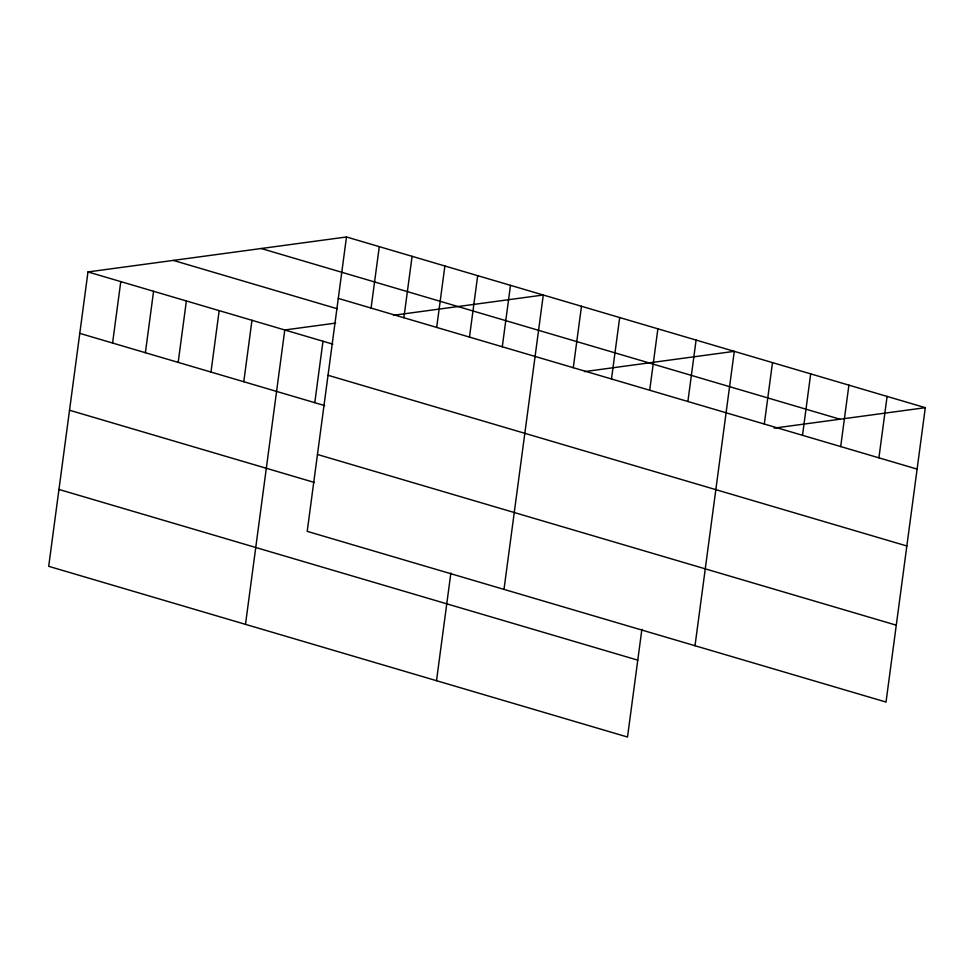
<?xml version="1.0" encoding="UTF-8"?>
<svg xmlns="http://www.w3.org/2000/svg" width="974" height="974" viewBox="0 0 974 974"><rect width="100%" height="100%" fill="white"/><g stroke="black" fill="none" stroke-linecap="round" stroke-linejoin="round"><path stroke-width="1.46" d="M346.488 236.974L307.2 531.354L886.023 702.059L925.3 407.68L346.488 236.974L87.977 271.941L48.7 566.32L627.512 737.026L641.878 629.35M112.582 343.043L120.776 281.608M145.382 352.71L153.575 291.287M178.181 362.389L186.375 300.954M210.981 372.056L219.174 310.633M243.78 381.735L251.974 320.3M245.497 624.358L284.773 329.979L335.665 323.1M314.785 402.676L322.978 341.241M371.082 308.076L379.288 246.641M403.881 317.743L412.087 256.32M436.681 327.422L444.887 265.987M469.48 337.089L477.686 275.666M436.51 680.692L450.877 573.016M502.28 346.768L510.486 285.333M503.996 589.392L543.285 295.012L393.52 315.272M573.284 367.709L581.478 306.274M611.489 378.971L619.683 317.548M649.695 390.233L657.888 328.81M687.888 401.507L696.093 340.072M695.01 645.725L734.286 351.346L584.534 371.605M764.298 424.043L772.492 362.608M802.503 435.305L810.697 373.882M840.696 446.579L848.902 385.144M878.901 457.841L887.095 396.418M774.074 428.134L925.3 407.68M261.178 248.504L839.99 419.222M338.282 298.397L917.106 469.103M173.287 260.399L337.284 308.77M87.977 271.941L332.889 344.163M328.031 375.27L906.843 545.988M79.783 333.364L324.683 405.598M317.463 454.481L896.275 625.186M69.531 410.237L314.432 482.471M58.951 489.447L637.775 660.153"/></g></svg>
